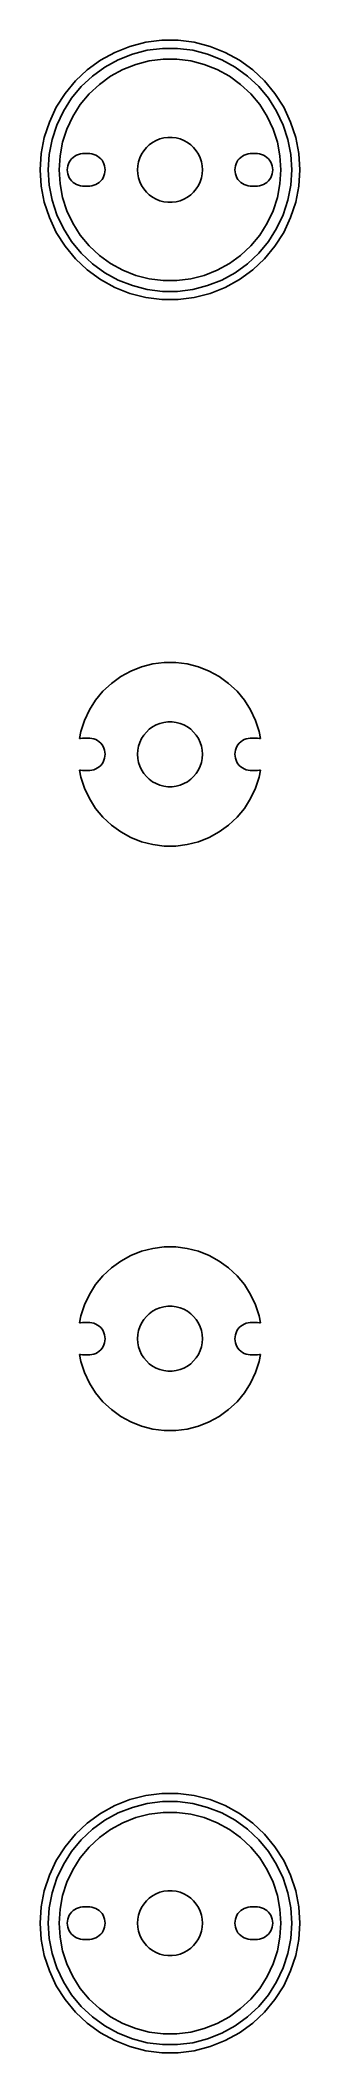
# Model space of a CAD drawing. Header units: metres. Extents: x -12 to 12, y -12 to 174.
import ezdxf

# ---------------------------------------------------------------- set-up
doc = ezdxf.new("R2010")
doc.units = ezdxf.units.M

msp = doc.modelspace()

# ---------------------------------------------------------------- linework, layer by layer
for p, q in [((-3.70819, 173.413), (-5.10934, 172.858)), ((-2.24857, 173.787), (-3.70819, 173.413)), ((-3.47644, 172.699), (-2.10803, 173.051)), ((-0.753479, 173.976), (-2.24857, 173.787)), ((-2.10803, 173.051), (-0.70639, 173.228)), ((0.753479, 173.976), (-0.753479, 173.976)), ((-0.70639, 173.228), (0.70639, 173.228)), ((0.70639, 173.228), (2.10803, 173.051)), ((2.24857, 173.787), (0.753479, 173.976)), ((2.10803, 173.051), (3.47644, 172.699)), ((3.70819, 173.413), (2.24857, 173.787)), ((5.10934, 172.858), (3.70819, 173.413)), ((-7.64908, 171.246), (-8.74762, 170.215)), ((-6.42992, 172.132), (-7.64908, 171.246)), ((-7.17101, 170.668), (-6.02805, 171.499)), ((-5.10934, 172.858), (-6.42992, 172.132)), ((-6.02805, 171.499), (-4.79001, 172.179)), ((-4.36423, 171.274), (-5.49222, 170.654)), ((-4.79001, 172.179), (-3.47644, 172.699)), ((-3.16742, 171.748), (-4.36423, 171.274)), ((-1.92065, 172.068), (-3.16742, 171.748)), ((-0.6436, 172.23), (-1.92065, 172.068)), ((0.6436, 172.23), (-0.6436, 172.23)), ((1.92065, 172.068), (0.6436, 172.23)), ((3.16742, 171.748), (1.92065, 172.068)), ((4.36423, 171.274), (3.16742, 171.748)), ((3.47644, 172.699), (4.79001, 172.179)), ((5.49222, 170.654), (4.36423, 171.274)), ((4.79001, 172.179), (6.02805, 171.499)), ((6.42992, 172.132), (5.10934, 172.858)), ((6.02805, 171.499), (7.17101, 170.668)), ((7.64908, 171.246), (6.42992, 172.132)), ((8.74762, 170.215), (7.64908, 171.246)), ((-8.74762, 170.215), (-9.70819, 169.053)), ((-9.10144, 168.613), (-8.20088, 169.701)), ((-8.20088, 169.701), (-7.17101, 170.668)), ((-6.53358, 169.898), (-7.47192, 169.017)), ((-5.49222, 170.654), (-6.53358, 169.898)), ((6.53358, 169.898), (5.49222, 170.654)), ((7.47192, 169.017), (6.53358, 169.898)), ((7.17101, 170.668), (8.20088, 169.701)), ((8.20088, 169.701), (9.10144, 168.613)), ((9.70819, 169.053), (8.74762, 170.215)), ((-10.5157, 167.781), (-11.1573, 166.417)), ((-9.70819, 169.053), (-10.5157, 167.781)), ((-10.46, 166.141), (-9.85844, 167.42)), ((-9.85844, 167.42), (-9.10144, 168.613)), ((-8.29242, 168.025), (-8.98213, 166.938)), ((-7.47192, 169.017), (-8.29242, 168.025)), ((8.29242, 168.025), (7.47192, 169.017)), ((8.98213, 166.938), (8.29242, 168.025)), ((9.10144, 168.613), (9.85844, 167.42)), ((10.5157, 167.781), (9.70819, 169.053)), ((9.85844, 167.42), (10.46, 166.141)), ((11.1573, 166.417), (10.5157, 167.781)), ((-11.1573, 166.417), (-11.623, 164.984)), ((-10.8965, 164.798), (-10.46, 166.141)), ((-9.5302, 165.773), (-9.92796, 164.549)), ((-8.98213, 166.938), (-9.5302, 165.773)), ((9.5302, 165.773), (8.98213, 166.938)), ((9.92796, 164.549), (9.5302, 165.773)), ((10.46, 166.141), (10.8965, 164.798)), ((11.623, 164.984), (11.1573, 166.417)), ((-11.623, 164.984), (-11.9054, 163.504)), ((-11.1613, 163.41), (-10.8965, 164.798)), ((-9.92796, 164.549), (-10.1692, 163.285)), ((-2.62891, 163.445), (-2.42705, 163.763)), ((-2.42705, 163.763), (-2.1869, 164.054)), ((-2.1869, 164.054), (-1.91226, 164.312)), ((-1.91226, 164.312), (-1.60747, 164.533)), ((-1.60747, 164.533), (-1.27733, 164.714)), ((-1.27733, 164.714), (-0.927048, 164.853)), ((-0.927048, 164.853), (-0.562134, 164.947)), ((-0.562134, 164.947), (-0.18837, 164.994)), ((-0.18837, 164.994), (0.18837, 164.994)), ((0.18837, 164.994), (0.562134, 164.947)), ((0.562134, 164.947), (0.927048, 164.853)), ((0.927048, 164.853), (1.27733, 164.714)), ((1.27733, 164.714), (1.60747, 164.533)), ((1.60747, 164.533), (1.91226, 164.312)), ((1.91226, 164.312), (2.1869, 164.054)), ((2.1869, 164.054), (2.42705, 163.763)), ((2.42705, 163.763), (2.62891, 163.445)), ((10.1692, 163.285), (9.92796, 164.549)), ((10.8965, 164.798), (11.1613, 163.41)), ((11.9054, 163.504), (11.623, 164.984)), ((-11.9054, 163.504), (-12, 162)), ((-12, 162), (-11.9054, 160.496)), ((-11.25, 162), (-11.1613, 163.41)), ((-11.1613, 160.59), (-11.25, 162)), ((-10.1692, 163.285), (-10.25, 162)), ((-10.25, 162), (-10.1692, 160.715)), ((-9.5, 162), (-9.48816, 162.188)), ((-9.48816, 161.812), (-9.5, 162)), ((-9.48816, 162.188), (-9.45287, 162.373)), ((-9.45287, 161.627), (-9.48816, 161.812)), ((-9.45287, 162.373), (-9.39465, 162.552)), ((-9.39465, 162.552), (-9.31445, 162.723)), ((-9.31445, 162.723), (-9.21352, 162.882)), ((-9.21352, 162.882), (-9.09344, 163.027)), ((-9.09344, 163.027), (-8.95613, 163.156)), ((-8.95613, 163.156), (-8.80373, 163.266)), ((-8.80373, 163.266), (-8.63866, 163.357)), ((-8.63866, 163.357), (-8.46352, 163.427)), ((-8.46352, 163.427), (-8.28107, 163.473)), ((-8.28107, 163.473), (-8.09418, 163.497)), ((-8.09418, 163.497), (-7.40581, 163.497)), ((-7.40581, 163.497), (-7.21892, 163.473)), ((-7.21892, 163.473), (-7.03647, 163.427)), ((-7.03647, 163.427), (-6.86133, 163.357)), ((-6.86133, 163.357), (-6.69626, 163.266)), ((-6.69626, 163.266), (-6.54385, 163.156)), ((-6.54385, 163.156), (-6.40654, 163.027)), ((-6.40654, 163.027), (-6.28647, 162.882)), ((-6.28647, 162.882), (-6.18553, 162.723)), ((-6.18553, 162.723), (-6.10533, 162.552)), ((-6.10533, 162.552), (-6.04712, 162.373)), ((-6.04712, 162.373), (-6.01183, 162.188)), ((-6.01183, 161.812), (-6.04712, 161.627)), ((-6.01183, 162.188), (-6, 162)), ((-6, 162), (-6.01183, 161.812)), ((-3, 162), (-2.97633, 162.376)), ((-2.97633, 161.624), (-3, 162)), ((-2.97633, 162.376), (-2.90575, 162.746)), ((-2.90575, 162.746), (-2.78932, 163.104)), ((-2.78932, 163.104), (-2.62891, 163.445)), ((2.62891, 163.445), (2.78932, 163.104)), ((2.78932, 163.104), (2.90575, 162.746)), ((2.90575, 162.746), (2.97633, 162.376)), ((2.97633, 162.376), (3, 162)), ((3, 162), (2.97633, 161.624)), ((6, 162), (6.01183, 162.188)), ((6.01183, 161.812), (6, 162)), ((6.01183, 162.188), (6.04712, 162.373)), ((6.04712, 161.627), (6.01183, 161.812)), ((6.04712, 162.373), (6.10533, 162.552)), ((6.10533, 162.552), (6.18553, 162.723)), ((6.18553, 162.723), (6.28647, 162.882)), ((6.28647, 162.882), (6.40654, 163.027)), ((6.40654, 163.027), (6.54385, 163.156)), ((6.54385, 163.156), (6.69626, 163.266)), ((6.69626, 163.266), (6.86133, 163.357)), ((6.86133, 163.357), (7.03647, 163.427)), ((7.03647, 163.427), (7.21892, 163.473)), ((7.21892, 163.473), (7.40581, 163.497)), ((7.40581, 163.497), (8.09418, 163.497)), ((8.09418, 163.497), (8.28107, 163.473)), ((8.28107, 163.473), (8.46352, 163.427)), ((8.46352, 163.427), (8.63866, 163.357)), ((8.63866, 163.357), (8.80373, 163.266)), ((8.80373, 163.266), (8.95613, 163.156)), ((8.95613, 163.156), (9.09344, 163.027)), ((9.09344, 163.027), (9.21352, 162.882)), ((9.21352, 162.882), (9.31445, 162.723)), ((9.31445, 162.723), (9.39465, 162.552)), ((9.39465, 162.552), (9.45287, 162.373)), ((9.45287, 162.373), (9.48816, 162.188)), ((9.48816, 161.812), (9.45287, 161.627)), ((9.48816, 162.188), (9.5, 162)), ((9.5, 162), (9.48816, 161.812)), ((10.25, 162), (10.1692, 163.285)), ((10.1692, 160.715), (10.25, 162)), ((11.1613, 163.41), (11.25, 162)), ((11.25, 162), (11.1613, 160.59)), ((12, 162), (11.9054, 163.504)), ((11.9054, 160.496), (12, 162)), ((-11.9054, 160.496), (-11.623, 159.016)), ((-10.8965, 159.202), (-11.1613, 160.59)), ((-10.1692, 160.715), (-9.92796, 159.451)), ((-9.39465, 161.448), (-9.45287, 161.627)), ((-9.31445, 161.277), (-9.39465, 161.448)), ((-9.21352, 161.118), (-9.31445, 161.277)), ((-9.09344, 160.973), (-9.21352, 161.118)), ((-8.95613, 160.844), (-9.09344, 160.973)), ((-8.80373, 160.734), (-8.95613, 160.844)), ((-8.63866, 160.643), (-8.80373, 160.734)), ((-8.46352, 160.573), (-8.63866, 160.643)), ((-8.28107, 160.527), (-8.46352, 160.573)), ((-8.09418, 160.503), (-8.28107, 160.527)), ((-7.40581, 160.503), (-8.09418, 160.503)), ((-7.21892, 160.527), (-7.40581, 160.503)), ((-7.03647, 160.573), (-7.21892, 160.527)), ((-6.86133, 160.643), (-7.03647, 160.573)), ((-6.69626, 160.734), (-6.86133, 160.643)), ((-6.54385, 160.844), (-6.69626, 160.734)), ((-6.40654, 160.973), (-6.54385, 160.844)), ((-6.28647, 161.118), (-6.40654, 160.973)), ((-6.18553, 161.277), (-6.28647, 161.118)), ((-6.10533, 161.448), (-6.18553, 161.277)), ((-6.04712, 161.627), (-6.10533, 161.448)), ((-2.90575, 161.254), (-2.97633, 161.624)), ((-2.78932, 160.896), (-2.90575, 161.254)), ((-2.62891, 160.555), (-2.78932, 160.896)), ((-2.42705, 160.237), (-2.62891, 160.555)), ((-2.1869, 159.946), (-2.42705, 160.237)), ((-1.91226, 159.688), (-2.1869, 159.946)), ((2.1869, 159.946), (1.91226, 159.688)), ((2.42705, 160.237), (2.1869, 159.946)), ((2.62891, 160.555), (2.42705, 160.237)), ((2.78932, 160.896), (2.62891, 160.555)), ((2.90575, 161.254), (2.78932, 160.896)), ((2.97633, 161.624), (2.90575, 161.254)), ((6.10533, 161.448), (6.04712, 161.627)), ((6.18553, 161.277), (6.10533, 161.448)), ((6.28647, 161.118), (6.18553, 161.277)), ((6.40654, 160.973), (6.28647, 161.118)), ((6.54385, 160.844), (6.40654, 160.973)), ((6.69626, 160.734), (6.54385, 160.844)), ((6.86133, 160.643), (6.69626, 160.734)), ((7.03647, 160.573), (6.86133, 160.643)), ((7.21892, 160.527), (7.03647, 160.573)), ((7.40581, 160.503), (7.21892, 160.527)), ((8.09418, 160.503), (7.40581, 160.503)), ((8.28107, 160.527), (8.09418, 160.503)), ((8.46352, 160.573), (8.28107, 160.527)), ((8.63866, 160.643), (8.46352, 160.573)), ((8.80373, 160.734), (8.63866, 160.643)), ((8.95613, 160.844), (8.80373, 160.734)), ((9.09344, 160.973), (8.95613, 160.844)), ((9.21352, 161.118), (9.09344, 160.973)), ((9.31445, 161.277), (9.21352, 161.118)), ((9.39465, 161.448), (9.31445, 161.277)), ((9.45287, 161.627), (9.39465, 161.448)), ((9.92796, 159.451), (10.1692, 160.715)), ((11.1613, 160.59), (10.8965, 159.202)), ((11.623, 159.016), (11.9054, 160.496)), ((-11.623, 159.016), (-11.1573, 157.583)), ((-10.46, 157.859), (-10.8965, 159.202)), ((-9.92796, 159.451), (-9.5302, 158.227)), ((-9.5302, 158.227), (-8.98213, 157.062)), ((-1.60747, 159.467), (-1.91226, 159.688)), ((-1.27733, 159.286), (-1.60747, 159.467)), ((-0.927048, 159.147), (-1.27733, 159.286)), ((-0.562134, 159.053), (-0.927048, 159.147)), ((-0.18837, 159.006), (-0.562134, 159.053)), ((0.18837, 159.006), (-0.18837, 159.006)), ((0.562134, 159.053), (0.18837, 159.006)), ((0.927048, 159.147), (0.562134, 159.053)), ((1.27733, 159.286), (0.927048, 159.147)), ((1.60747, 159.467), (1.27733, 159.286)), ((1.91226, 159.688), (1.60747, 159.467)), ((8.98213, 157.062), (9.5302, 158.227)), ((9.5302, 158.227), (9.92796, 159.451)), ((10.8965, 159.202), (10.46, 157.859)), ((11.1573, 157.583), (11.623, 159.016)), ((-11.1573, 157.583), (-10.5157, 156.219)), ((-10.5157, 156.219), (-9.70819, 154.947)), ((-9.85844, 156.58), (-10.46, 157.859)), ((-9.10144, 155.387), (-9.85844, 156.58)), ((-8.98213, 157.062), (-8.29242, 155.975)), ((8.29242, 155.975), (8.98213, 157.062)), ((9.85844, 156.58), (9.10144, 155.387)), ((9.70819, 154.947), (10.5157, 156.219)), ((10.46, 157.859), (9.85844, 156.58)), ((10.5157, 156.219), (11.1573, 157.583)), ((-9.70819, 154.947), (-8.74762, 153.785)), ((-8.20088, 154.299), (-9.10144, 155.387)), ((-8.29242, 155.975), (-7.47192, 154.983)), ((-7.47192, 154.983), (-6.53358, 154.102)), ((6.53358, 154.102), (7.47192, 154.983)), ((7.47192, 154.983), (8.29242, 155.975)), ((9.10144, 155.387), (8.20088, 154.299)), ((8.74762, 153.785), (9.70819, 154.947)), ((-8.74762, 153.785), (-7.64908, 152.754)), ((-7.17101, 153.332), (-8.20088, 154.299)), ((-7.64908, 152.754), (-6.42992, 151.868)), ((-6.02805, 152.501), (-7.17101, 153.332)), ((-6.53358, 154.102), (-5.49222, 153.346)), ((-4.79001, 151.821), (-6.02805, 152.501)), ((-5.49222, 153.346), (-4.36423, 152.726)), ((-4.36423, 152.726), (-3.16742, 152.252)), ((3.16742, 152.252), (4.36423, 152.726)), ((4.36423, 152.726), (5.49222, 153.346)), ((6.02805, 152.501), (4.79001, 151.821)), ((5.49222, 153.346), (6.53358, 154.102)), ((7.17101, 153.332), (6.02805, 152.501)), ((6.42992, 151.868), (7.64908, 152.754)), ((8.20088, 154.299), (7.17101, 153.332)), ((7.64908, 152.754), (8.74762, 153.785)), ((-6.42992, 151.868), (-5.10934, 151.142)), ((-5.10934, 151.142), (-3.70819, 150.587)), ((-3.47644, 151.301), (-4.79001, 151.821)), ((-2.10803, 150.949), (-3.47644, 151.301)), ((-3.16742, 152.252), (-1.92065, 151.932)), ((-0.70639, 150.772), (-2.10803, 150.949)), ((-1.92065, 151.932), (-0.6436, 151.77)), ((0.70639, 150.772), (-0.70639, 150.772)), ((-0.6436, 151.77), (0.6436, 151.77)), ((0.6436, 151.77), (1.92065, 151.932)), ((2.10803, 150.949), (0.70639, 150.772)), ((1.92065, 151.932), (3.16742, 152.252)), ((3.47644, 151.301), (2.10803, 150.949)), ((4.79001, 151.821), (3.47644, 151.301)), ((3.70819, 150.587), (5.10934, 151.142)), ((5.10934, 151.142), (6.42992, 151.868)), ((-3.70819, 150.587), (-2.24857, 150.213)), ((-2.24857, 150.213), (-0.753479, 150.024)), ((-0.753479, 150.024), (0.753479, 150.024)), ((0.753479, 150.024), (2.24857, 150.213)), ((2.24857, 150.213), (3.70819, 150.587)), ((-3.61911, 115.691), (-4.55452, 115.177)), ((-2.62663, 116.084), (-3.61911, 115.691)), ((-1.59273, 116.349), (-2.62663, 116.084)), ((-0.533707, 116.483), (-1.59273, 116.349)), ((0.533707, 116.483), (-0.533707, 116.483)), ((1.59273, 116.349), (0.533707, 116.483)), ((2.62663, 116.084), (1.59273, 116.349)), ((3.61911, 115.691), (2.62663, 116.084)), ((4.55452, 115.177), (3.61911, 115.691)), ((-6.19623, 113.819), (-6.87663, 112.996)), ((-5.41809, 114.549), (-6.19623, 113.819)), ((-4.55452, 115.177), (-5.41809, 114.549)), ((5.41809, 114.549), (4.55452, 115.177)), ((6.19623, 113.819), (5.41809, 114.549)), ((6.87663, 112.996), (6.19623, 113.819)), ((-7.44859, 112.095), (-7.90309, 111.129)), ((-6.87663, 112.996), (-7.44859, 112.095)), ((7.44859, 112.095), (6.87663, 112.996)), ((7.90309, 111.129), (7.44859, 112.095)), ((-8.23296, 110.114), (-8.35893, 109.453)), ((-7.90309, 111.129), (-8.23296, 110.114)), ((-2.62891, 109.445), (-2.42705, 109.763)), ((-2.42705, 109.763), (-2.1869, 110.054)), ((-2.1869, 110.054), (-1.91226, 110.312)), ((-1.91226, 110.312), (-1.60747, 110.533)), ((-1.60747, 110.533), (-1.27733, 110.714)), ((-1.27733, 110.714), (-0.927048, 110.853)), ((-0.927048, 110.853), (-0.562134, 110.947)), ((-0.562134, 110.947), (-0.18837, 110.994)), ((-0.18837, 110.994), (0.18837, 110.994)), ((0.18837, 110.994), (0.562134, 110.947)), ((0.562134, 110.947), (0.927048, 110.853)), ((0.927048, 110.853), (1.27733, 110.714)), ((1.27733, 110.714), (1.60747, 110.533)), ((1.60747, 110.533), (1.91226, 110.312)), ((1.91226, 110.312), (2.1869, 110.054)), ((2.1869, 110.054), (2.42705, 109.763)), ((2.42705, 109.763), (2.62891, 109.445)), ((8.23296, 110.114), (7.90309, 111.129)), ((8.35893, 109.453), (8.23296, 110.114)), ((-8.35893, 109.453), (-8.28107, 109.473)), ((-8.28107, 109.473), (-8.09418, 109.497)), ((-8.09418, 109.497), (-7.40581, 109.497)), ((-7.40581, 109.497), (-7.21892, 109.473)), ((-7.21892, 109.473), (-7.03647, 109.427)), ((-7.03647, 109.427), (-6.86133, 109.357)), ((-6.86133, 109.357), (-6.69626, 109.266)), ((-6.69626, 109.266), (-6.54385, 109.156)), ((-6.54385, 109.156), (-6.40654, 109.027)), ((-6.40654, 109.027), (-6.28647, 108.882)), ((-6.28647, 108.882), (-6.18553, 108.723)), ((-6.18553, 108.723), (-6.10533, 108.552)), ((-6.10533, 108.552), (-6.04712, 108.373)), ((-6.04712, 108.373), (-6.01183, 108.188)), ((-6.01183, 108.188), (-6, 108)), ((-6, 108), (-6.01183, 107.812)), ((-3, 108), (-2.97633, 108.376)), ((-2.97633, 107.624), (-3, 108)), ((-2.97633, 108.376), (-2.90575, 108.746)), ((-2.90575, 108.746), (-2.78932, 109.104)), ((-2.78932, 109.104), (-2.62891, 109.445)), ((2.62891, 109.445), (2.78932, 109.104)), ((2.78932, 109.104), (2.90575, 108.746)), ((2.90575, 108.746), (2.97633, 108.376)), ((2.97633, 108.376), (3, 108)), ((3, 108), (2.97633, 107.624)), ((6, 108), (6.01183, 108.188)), ((6.01183, 107.812), (6, 108)), ((6.01183, 108.188), (6.04712, 108.373)), ((6.04712, 108.373), (6.10533, 108.552)), ((6.10533, 108.552), (6.18553, 108.723)), ((6.18553, 108.723), (6.28647, 108.882)), ((6.28647, 108.882), (6.40654, 109.027)), ((6.40654, 109.027), (6.54385, 109.156)), ((6.54385, 109.156), (6.69626, 109.266)), ((6.69626, 109.266), (6.86133, 109.357)), ((6.86133, 109.357), (7.03647, 109.427)), ((7.03647, 109.427), (7.21892, 109.473)), ((7.21892, 109.473), (7.40581, 109.497)), ((7.40581, 109.497), (8.09418, 109.497)), ((8.09418, 109.497), (8.28107, 109.473)), ((8.28107, 109.473), (8.35893, 109.453)), ((-8.28107, 106.527), (-8.35893, 106.547)), ((-8.35893, 106.547), (-8.23296, 105.886)), ((-8.09418, 106.503), (-8.28107, 106.527)), ((-7.40581, 106.503), (-8.09418, 106.503)), ((-7.21892, 106.527), (-7.40581, 106.503)), ((-7.03647, 106.573), (-7.21892, 106.527)), ((-6.86133, 106.643), (-7.03647, 106.573)), ((-6.69626, 106.734), (-6.86133, 106.643)), ((-6.54385, 106.844), (-6.69626, 106.734)), ((-6.40654, 106.973), (-6.54385, 106.844)), ((-6.28647, 107.118), (-6.40654, 106.973)), ((-6.18553, 107.277), (-6.28647, 107.118)), ((-6.10533, 107.448), (-6.18553, 107.277)), ((-6.04712, 107.627), (-6.10533, 107.448)), ((-6.01183, 107.812), (-6.04712, 107.627)), ((-2.90575, 107.254), (-2.97633, 107.624)), ((-2.78932, 106.896), (-2.90575, 107.254)), ((-2.62891, 106.555), (-2.78932, 106.896)), ((-2.42705, 106.237), (-2.62891, 106.555)), ((-2.1869, 105.946), (-2.42705, 106.237)), ((2.42705, 106.237), (2.1869, 105.946)), ((2.62891, 106.555), (2.42705, 106.237)), ((2.78932, 106.896), (2.62891, 106.555)), ((2.90575, 107.254), (2.78932, 106.896)), ((2.97633, 107.624), (2.90575, 107.254)), ((6.04712, 107.627), (6.01183, 107.812)), ((6.10533, 107.448), (6.04712, 107.627)), ((6.18553, 107.277), (6.10533, 107.448)), ((6.28647, 107.118), (6.18553, 107.277)), ((6.40654, 106.973), (6.28647, 107.118)), ((6.54385, 106.844), (6.40654, 106.973)), ((6.69626, 106.734), (6.54385, 106.844)), ((6.86133, 106.643), (6.69626, 106.734)), ((7.03647, 106.573), (6.86133, 106.643)), ((7.21892, 106.527), (7.03647, 106.573)), ((7.40581, 106.503), (7.21892, 106.527)), ((8.09418, 106.503), (7.40581, 106.503)), ((8.28107, 106.527), (8.09418, 106.503)), ((8.23296, 105.886), (8.35893, 106.547)), ((8.35893, 106.547), (8.28107, 106.527)), ((-8.23296, 105.886), (-7.90309, 104.871)), ((-7.90309, 104.871), (-7.44859, 103.905)), ((-1.91226, 105.688), (-2.1869, 105.946)), ((-1.60747, 105.467), (-1.91226, 105.688)), ((-1.27733, 105.286), (-1.60747, 105.467)), ((-0.927048, 105.147), (-1.27733, 105.286)), ((-0.562134, 105.053), (-0.927048, 105.147)), ((-0.18837, 105.006), (-0.562134, 105.053)), ((0.18837, 105.006), (-0.18837, 105.006)), ((0.562134, 105.053), (0.18837, 105.006)), ((0.927048, 105.147), (0.562134, 105.053)), ((1.27733, 105.286), (0.927048, 105.147)), ((1.60747, 105.467), (1.27733, 105.286)), ((1.91226, 105.688), (1.60747, 105.467)), ((2.1869, 105.946), (1.91226, 105.688)), ((7.44859, 103.905), (7.90309, 104.871)), ((7.90309, 104.871), (8.23296, 105.886)), ((-7.44859, 103.905), (-6.87663, 103.004)), ((-6.87663, 103.004), (-6.19623, 102.181)), ((6.19623, 102.181), (6.87663, 103.004)), ((6.87663, 103.004), (7.44859, 103.905)), ((-6.19623, 102.181), (-5.41809, 101.451)), ((-5.41809, 101.451), (-4.55452, 100.823)), ((-4.55452, 100.823), (-3.61911, 100.309)), ((3.61911, 100.309), (4.55452, 100.823)), ((4.55452, 100.823), (5.41809, 101.451)), ((5.41809, 101.451), (6.19623, 102.181)), ((-3.61911, 100.309), (-2.62663, 99.916)), ((-2.62663, 99.916), (-1.59273, 99.6506)), ((-1.59273, 99.6506), (-0.533707, 99.5168)), ((-0.533707, 99.5168), (0.533707, 99.5168)), ((0.533707, 99.5168), (1.59273, 99.6506)), ((1.59273, 99.6506), (2.62663, 99.916)), ((2.62663, 99.916), (3.61911, 100.309)), ((-3.61911, 61.691), (-4.55452, 61.1768)), ((-2.62663, 62.084), (-3.61911, 61.691)), ((-1.59273, 62.3494), (-2.62663, 62.084)), ((-0.533707, 62.4832), (-1.59273, 62.3494)), ((0.533707, 62.4832), (-0.533707, 62.4832)), ((1.59273, 62.3494), (0.533707, 62.4832)), ((2.62663, 62.084), (1.59273, 62.3494)), ((3.61911, 61.691), (2.62663, 62.084)), ((4.55452, 61.1768), (3.61911, 61.691)), ((-6.19623, 59.8186), (-6.87663, 58.9962)), ((-5.41809, 60.5494), (-6.19623, 59.8186)), ((-4.55452, 61.1768), (-5.41809, 60.5494)), ((5.41809, 60.5494), (4.55452, 61.1768)), ((6.19623, 59.8186), (5.41809, 60.5494)), ((6.87663, 58.9962), (6.19623, 59.8186)), ((-7.44859, 58.0949), (-7.90309, 57.129)), ((-6.87663, 58.9962), (-7.44859, 58.0949)), ((7.44859, 58.0949), (6.87663, 58.9962)), ((7.90309, 57.129), (7.44859, 58.0949)), ((-8.23296, 56.1139), (-8.35893, 55.4534)), ((-7.90309, 57.129), (-8.23296, 56.1139)), ((-2.42705, 55.7634), (-2.1869, 56.0536)), ((-2.1869, 56.0536), (-1.91226, 56.3115)), ((-1.91226, 56.3115), (-1.60747, 56.533)), ((-1.60747, 56.533), (-1.27733, 56.7145)), ((-1.27733, 56.7145), (-0.927048, 56.8532)), ((-0.927048, 56.8532), (-0.562134, 56.9469)), ((-0.562134, 56.9469), (-0.18837, 56.9941)), ((-0.18837, 56.9941), (0.18837, 56.9941)), ((0.18837, 56.9941), (0.562134, 56.9469)), ((0.562134, 56.9469), (0.927048, 56.8532)), ((0.927048, 56.8532), (1.27733, 56.7145)), ((1.27733, 56.7145), (1.60747, 56.533)), ((1.60747, 56.533), (1.91226, 56.3115)), ((1.91226, 56.3115), (2.1869, 56.0536)), ((2.1869, 56.0536), (2.42705, 55.7634)), ((8.23296, 56.1139), (7.90309, 57.129)), ((8.35893, 55.4534), (8.23296, 56.1139)), ((-8.35893, 55.4534), (-8.28107, 55.4734)), ((-8.28107, 55.4734), (-8.09418, 55.497)), ((-8.09418, 55.497), (-7.40581, 55.497)), ((-7.40581, 55.497), (-7.21892, 55.4734)), ((-7.21892, 55.4734), (-7.03647, 55.4266)), ((-7.03647, 55.4266), (-6.86133, 55.3572)), ((-6.86133, 55.3572), (-6.69626, 55.2665)), ((-6.69626, 55.2665), (-6.54385, 55.1558)), ((-6.54385, 55.1558), (-6.40654, 55.0268)), ((-6.40654, 55.0268), (-6.28647, 54.8817)), ((-6.28647, 54.8817), (-6.18553, 54.7226)), ((-6.18553, 54.7226), (-6.10533, 54.5522)), ((-6.10533, 54.5522), (-6.04712, 54.373)), ((-6.04712, 54.373), (-6.01183, 54.188)), ((-6.01183, 54.188), (-6, 54)), ((-6, 54), (-6.01183, 53.812)), ((-3, 54), (-2.97633, 54.376)), ((-2.97633, 53.624), (-3, 54)), ((-2.97633, 54.376), (-2.90575, 54.7461)), ((-2.90575, 54.7461), (-2.78932, 55.1044)), ((-2.78932, 55.1044), (-2.62891, 55.4453)), ((-2.62891, 55.4453), (-2.42705, 55.7634)), ((2.42705, 55.7634), (2.62891, 55.4453)), ((2.62891, 55.4453), (2.78932, 55.1044)), ((2.78932, 55.1044), (2.90575, 54.7461)), ((2.90575, 54.7461), (2.97633, 54.376)), ((2.97633, 54.376), (3, 54)), ((3, 54), (2.97633, 53.624)), ((6, 54), (6.01183, 54.188)), ((6.01183, 53.812), (6, 54)), ((6.01183, 54.188), (6.04712, 54.373)), ((6.04712, 54.373), (6.10533, 54.5522)), ((6.10533, 54.5522), (6.18553, 54.7226)), ((6.18553, 54.7226), (6.28647, 54.8817)), ((6.28647, 54.8817), (6.40654, 55.0268)), ((6.40654, 55.0268), (6.54385, 55.1558)), ((6.54385, 55.1558), (6.69626, 55.2665)), ((6.69626, 55.2665), (6.86133, 55.3572)), ((6.86133, 55.3572), (7.03647, 55.4266)), ((7.03647, 55.4266), (7.21892, 55.4734)), ((7.21892, 55.4734), (7.40581, 55.497)), ((7.40581, 55.497), (8.09418, 55.497)), ((8.09418, 55.497), (8.28107, 55.4734)), ((8.28107, 55.4734), (8.35893, 55.4534)), ((-8.28107, 52.5266), (-8.35893, 52.5466)), ((-8.35893, 52.5466), (-8.23296, 51.8861)), ((-8.09418, 52.503), (-8.28107, 52.5266)), ((-7.40581, 52.503), (-8.09418, 52.503)), ((-7.21892, 52.5266), (-7.40581, 52.503)), ((-7.03647, 52.5734), (-7.21892, 52.5266)), ((-6.86133, 52.6428), (-7.03647, 52.5734)), ((-6.69626, 52.7335), (-6.86133, 52.6428)), ((-6.54385, 52.8442), (-6.69626, 52.7335)), ((-6.40654, 52.9732), (-6.54385, 52.8442)), ((-6.28647, 53.1183), (-6.40654, 52.9732)), ((-6.18553, 53.2774), (-6.28647, 53.1183)), ((-6.10533, 53.4478), (-6.18553, 53.2774)), ((-6.04712, 53.627), (-6.10533, 53.4478)), ((-6.01183, 53.812), (-6.04712, 53.627)), ((-2.90575, 53.2539), (-2.97633, 53.624)), ((-2.78932, 52.8956), (-2.90575, 53.2539)), ((-2.62891, 52.5547), (-2.78932, 52.8956)), ((-2.42705, 52.2366), (-2.62891, 52.5547)), ((-2.1869, 51.9464), (-2.42705, 52.2366)), ((2.42705, 52.2366), (2.1869, 51.9464)), ((2.62891, 52.5547), (2.42705, 52.2366)), ((2.78932, 52.8956), (2.62891, 52.5547)), ((2.90575, 53.2539), (2.78932, 52.8956)), ((2.97633, 53.624), (2.90575, 53.2539)), ((6.04712, 53.627), (6.01183, 53.812)), ((6.10533, 53.4478), (6.04712, 53.627)), ((6.18553, 53.2774), (6.10533, 53.4478)), ((6.28647, 53.1183), (6.18553, 53.2774)), ((6.40654, 52.9732), (6.28647, 53.1183)), ((6.54385, 52.8442), (6.40654, 52.9732)), ((6.69626, 52.7335), (6.54385, 52.8442)), ((6.86133, 52.6428), (6.69626, 52.7335)), ((7.03647, 52.5734), (6.86133, 52.6428)), ((7.21892, 52.5266), (7.03647, 52.5734)), ((7.40581, 52.503), (7.21892, 52.5266)), ((8.09418, 52.503), (7.40581, 52.503)), ((8.28107, 52.5266), (8.09418, 52.503)), ((8.23296, 51.8861), (8.35893, 52.5466)), ((8.35893, 52.5466), (8.28107, 52.5266)), ((-8.23296, 51.8861), (-7.90309, 50.871)), ((-7.90309, 50.871), (-7.44859, 49.9051)), ((-1.91226, 51.6885), (-2.1869, 51.9464)), ((-1.60747, 51.467), (-1.91226, 51.6885)), ((-1.27733, 51.2855), (-1.60747, 51.467)), ((-0.927048, 51.1468), (-1.27733, 51.2855)), ((-0.562134, 51.0531), (-0.927048, 51.1468)), ((-0.18837, 51.0059), (-0.562134, 51.0531)), ((0.18837, 51.0059), (-0.18837, 51.0059)), ((0.562134, 51.0531), (0.18837, 51.0059)), ((0.927048, 51.1468), (0.562134, 51.0531)), ((1.27733, 51.2855), (0.927048, 51.1468)), ((1.60747, 51.467), (1.27733, 51.2855)), ((1.91226, 51.6885), (1.60747, 51.467)), ((2.1869, 51.9464), (1.91226, 51.6885)), ((7.44859, 49.9051), (7.90309, 50.871)), ((7.90309, 50.871), (8.23296, 51.8861)), ((-7.44859, 49.9051), (-6.87663, 49.0038)), ((-6.87663, 49.0038), (-6.19623, 48.1814)), ((6.19623, 48.1814), (6.87663, 49.0038)), ((6.87663, 49.0038), (7.44859, 49.9051)), ((-6.19623, 48.1814), (-5.41809, 47.4506)), ((-5.41809, 47.4506), (-4.55452, 46.8232)), ((-4.55452, 46.8232), (-3.61911, 46.309)), ((3.61911, 46.309), (4.55452, 46.8232)), ((4.55452, 46.8232), (5.41809, 47.4506)), ((5.41809, 47.4506), (6.19623, 48.1814)), ((-3.61911, 46.309), (-2.62663, 45.916)), ((-2.62663, 45.916), (-1.59273, 45.6506)), ((-1.59273, 45.6506), (-0.533707, 45.5168)), ((-0.533707, 45.5168), (0.533707, 45.5168)), ((0.533707, 45.5168), (1.59273, 45.6506)), ((1.59273, 45.6506), (2.62663, 45.916)), ((2.62663, 45.916), (3.61911, 46.309)), ((-3.70819, 11.4127), (-5.10934, 10.8579)), ((-2.24857, 11.7874), (-3.70819, 11.4127)), ((-0.753479, 11.9763), (-2.24857, 11.7874)), ((-2.10803, 11.0507), (-0.70639, 11.2278)), ((0.753479, 11.9763), (-0.753479, 11.9763)), ((-0.70639, 11.2278), (0.70639, 11.2278)), ((0.70639, 11.2278), (2.10803, 11.0507)), ((2.24857, 11.7874), (0.753479, 11.9763)), ((3.70819, 11.4127), (2.24857, 11.7874)), ((5.10934, 10.8579), (3.70819, 11.4127)), ((-6.42992, 10.1319), (-7.64908, 9.24615)), ((-7.17101, 8.66827), (-6.02805, 9.49869)), ((-5.10934, 10.8579), (-6.42992, 10.1319)), ((-6.02805, 9.49869), (-4.79001, 10.1793)), ((-4.79001, 10.1793), (-3.47644, 10.6994)), ((-3.16742, 9.74832), (-4.36423, 9.27448)), ((-3.47644, 10.6994), (-2.10803, 11.0507)), ((-1.92065, 10.0684), (-3.16742, 9.74832)), ((-0.6436, 10.2298), (-1.92065, 10.0684)), ((0.6436, 10.2298), (-0.6436, 10.2298)), ((1.92065, 10.0684), (0.6436, 10.2298)), ((3.16742, 9.74832), (1.92065, 10.0684)), ((2.10803, 11.0507), (3.47644, 10.6994)), ((4.36423, 9.27448), (3.16742, 9.74832)), ((3.47644, 10.6994), (4.79001, 10.1793)), ((4.79001, 10.1793), (6.02805, 9.49869)), ((6.42992, 10.1319), (5.10934, 10.8579)), ((6.02805, 9.49869), (7.17101, 8.66827)), ((7.64908, 9.24615), (6.42992, 10.1319)), ((-8.74762, 8.21455), (-9.70819, 7.05342)), ((-9.10144, 6.61258), (-8.20088, 7.70114)), ((-7.64908, 9.24615), (-8.74762, 8.21455)), ((-8.20088, 7.70114), (-7.17101, 8.66827)), ((-6.53358, 7.89775), (-7.47192, 7.0166)), ((-5.49222, 8.65436), (-6.53358, 7.89775)), ((-4.36423, 9.27448), (-5.49222, 8.65436)), ((5.49222, 8.65436), (4.36423, 9.27448)), ((6.53358, 7.89775), (5.49222, 8.65436)), ((7.47192, 7.0166), (6.53358, 7.89775)), ((7.17101, 8.66827), (8.20088, 7.70114)), ((8.74762, 8.21455), (7.64908, 9.24615)), ((8.20088, 7.70114), (9.10144, 6.61258)), ((9.70819, 7.05342), (8.74762, 8.21455)), ((-10.5157, 5.78104), (-11.1573, 4.41748)), ((-9.70819, 7.05342), (-10.5157, 5.78104)), ((-9.85844, 5.41972), (-9.10144, 6.61258)), ((-8.29242, 6.0248), (-8.98213, 4.93797)), ((-7.47192, 7.0166), (-8.29242, 6.0248)), ((8.29242, 6.0248), (7.47192, 7.0166)), ((8.98213, 4.93797), (8.29242, 6.0248)), ((9.10144, 6.61258), (9.85844, 5.41972)), ((10.5157, 5.78104), (9.70819, 7.05342)), ((11.1573, 4.41748), (10.5157, 5.78104)), ((-11.1573, 4.41748), (-11.623, 2.98427)), ((-10.8965, 2.79776), (-10.46, 4.14139)), ((-10.46, 4.14139), (-9.85844, 5.41972)), ((-9.5302, 3.77327), (-9.92796, 2.54906)), ((-8.98213, 4.93797), (-9.5302, 3.77327)), ((9.5302, 3.77327), (8.98213, 4.93797)), ((9.92796, 2.54906), (9.5302, 3.77327)), ((9.85844, 5.41972), (10.46, 4.14139)), ((10.46, 4.14139), (10.8965, 2.79776)), ((11.623, 2.98427), (11.1573, 4.41748)), ((-11.623, 2.98427), (-11.9054, 1.504)), ((-11.1613, 1.40999), (-10.8965, 2.79776)), ((-9.92796, 2.54906), (-10.1692, 1.28465)), ((-2.42705, 1.76335), (-2.1869, 2.05363)), ((-2.1869, 2.05363), (-1.91226, 2.31154)), ((-1.91226, 2.31154), (-1.60747, 2.53297)), ((-1.60747, 2.53297), (-1.27733, 2.71448)), ((-1.27733, 2.71448), (-0.927048, 2.85316)), ((-0.927048, 2.85316), (-0.562134, 2.94685)), ((-0.562134, 2.94685), (-0.18837, 2.99408)), ((-0.18837, 2.99408), (0.18837, 2.99408)), ((0.18837, 2.99408), (0.562134, 2.94685)), ((0.562134, 2.94685), (0.927048, 2.85316)), ((0.927048, 2.85316), (1.27733, 2.71448)), ((1.27733, 2.71448), (1.60747, 2.53297)), ((1.60747, 2.53297), (1.91226, 2.31154)), ((1.91226, 2.31154), (2.1869, 2.05363)), ((2.1869, 2.05363), (2.42705, 1.76335)), ((10.1692, 1.28465), (9.92796, 2.54906)), ((10.8965, 2.79776), (11.1613, 1.40999)), ((11.9054, 1.504), (11.623, 2.98427)), ((-11.9054, 1.504), (-12, 0)), ((-12, 0), (-11.9054, -1.504)), ((-11.25, 0), (-11.1613, 1.40999)), ((-11.1613, -1.40999), (-11.25, 0)), ((-10.1692, 1.28465), (-10.25, 0)), ((-10.25, 0), (-10.1692, -1.28465)), ((-9.5, 0), (-9.48816, 0.187988)), ((-9.48816, -0.187988), (-9.5, 0)), ((-9.48816, 0.187988), (-9.45287, 0.373032)), ((-9.45287, 0.373032), (-9.39465, 0.552185)), ((-9.39465, 0.552185), (-9.31445, 0.722626)), ((-9.31445, 0.722626), (-9.21352, 0.881668)), ((-9.21352, 0.881668), (-9.09344, 1.02681)), ((-9.09344, 1.02681), (-8.95613, 1.15576)), ((-8.95613, 1.15576), (-8.80373, 1.26648)), ((-8.80373, 1.26648), (-8.63866, 1.35724)), ((-8.63866, 1.35724), (-8.46352, 1.42657)), ((-8.46352, 1.42657), (-8.28107, 1.47342)), ((-8.28107, 1.47342), (-8.09418, 1.49704)), ((-8.09418, 1.49704), (-7.40581, 1.49704)), ((-7.40581, 1.49704), (-7.21892, 1.47342)), ((-7.21892, 1.47342), (-7.03647, 1.42657)), ((-7.03647, 1.42657), (-6.86133, 1.35724)), ((-6.86133, 1.35724), (-6.69626, 1.26648)), ((-6.69626, 1.26648), (-6.54385, 1.15576)), ((-6.54385, 1.15576), (-6.40654, 1.02681)), ((-6.40654, 1.02681), (-6.28647, 0.881668)), ((-6.28647, 0.881668), (-6.18553, 0.722626)), ((-6.18553, 0.722626), (-6.10533, 0.552185)), ((-6.10533, 0.552185), (-6.04712, 0.373032)), ((-6.04712, 0.373032), (-6.01183, 0.187988)), ((-6.01183, 0.187988), (-6, 0)), ((-6, 0), (-6.01183, -0.187988)), ((-3, 0), (-2.97633, 0.375992)), ((-2.97633, -0.375992), (-3, 0)), ((-2.97633, 0.375992), (-2.90575, 0.746063)), ((-2.90575, 0.746063), (-2.78932, 1.10437)), ((-2.78932, 1.10437), (-2.62891, 1.44525)), ((-2.62891, 1.44525), (-2.42705, 1.76335)), ((2.42705, 1.76335), (2.62891, 1.44525)), ((2.62891, 1.44525), (2.78932, 1.10437)), ((2.78932, 1.10437), (2.90575, 0.746063)), ((2.90575, 0.746063), (2.97633, 0.375992)), ((2.97633, 0.375992), (3, 0)), ((3, 0), (2.97633, -0.375992)), ((6, 0), (6.01183, 0.187988)), ((6.01183, -0.187988), (6, 0)), ((6.01183, 0.187988), (6.04712, 0.373032)), ((6.04712, 0.373032), (6.10533, 0.552185)), ((6.10533, 0.552185), (6.18553, 0.722626)), ((6.18553, 0.722626), (6.28647, 0.881668)), ((6.28647, 0.881668), (6.40654, 1.02681)), ((6.40654, 1.02681), (6.54385, 1.15576)), ((6.54385, 1.15576), (6.69626, 1.26648)), ((6.69626, 1.26648), (6.86133, 1.35724)), ((6.86133, 1.35724), (7.03647, 1.42657)), ((7.03647, 1.42657), (7.21892, 1.47342)), ((7.21892, 1.47342), (7.40581, 1.49704)), ((7.40581, 1.49704), (8.09418, 1.49704)), ((8.09418, 1.49704), (8.28107, 1.47342)), ((8.28107, 1.47342), (8.46352, 1.42657)), ((8.46352, 1.42657), (8.63866, 1.35724)), ((8.63866, 1.35724), (8.80373, 1.26648)), ((8.80373, 1.26648), (8.95613, 1.15576)), ((8.95613, 1.15576), (9.09344, 1.02681)), ((9.09344, 1.02681), (9.21352, 0.881668)), ((9.21352, 0.881668), (9.31445, 0.722626)), ((9.31445, 0.722626), (9.39465, 0.552185)), ((9.39465, 0.552185), (9.45287, 0.373032)), ((9.45287, 0.373032), (9.48816, 0.187988)), ((9.48816, 0.187988), (9.5, 0)), ((9.5, 0), (9.48816, -0.187988)), ((10.25, 0), (10.1692, 1.28465)), ((10.1692, -1.28465), (10.25, 0)), ((11.1613, 1.40999), (11.25, 0)), ((11.25, 0), (11.1613, -1.40999)), ((12, 0), (11.9054, 1.504)), ((11.9054, -1.504), (12, 0)), ((-11.9054, -1.504), (-11.623, -2.98427)), ((-10.8965, -2.79776), (-11.1613, -1.40999)), ((-10.1692, -1.28465), (-9.92796, -2.54906)), ((-9.45287, -0.373032), (-9.48816, -0.187988)), ((-9.39465, -0.552185), (-9.45287, -0.373032)), ((-9.31445, -0.722626), (-9.39465, -0.552185)), ((-9.21352, -0.881668), (-9.31445, -0.722626)), ((-9.09344, -1.02681), (-9.21352, -0.881668)), ((-8.95613, -1.15576), (-9.09344, -1.02681)), ((-8.80373, -1.26648), (-8.95613, -1.15576)), ((-8.63866, -1.35724), (-8.80373, -1.26648)), ((-8.46352, -1.42657), (-8.63866, -1.35724)), ((-8.28107, -1.47342), (-8.46352, -1.42657)), ((-8.09418, -1.49704), (-8.28107, -1.47342)), ((-7.40581, -1.49704), (-8.09418, -1.49704)), ((-7.21892, -1.47342), (-7.40581, -1.49704)), ((-7.03647, -1.42657), (-7.21892, -1.47342)), ((-6.86133, -1.35724), (-7.03647, -1.42657)), ((-6.69626, -1.26648), (-6.86133, -1.35724)), ((-6.54385, -1.15576), (-6.69626, -1.26648)), ((-6.40654, -1.02681), (-6.54385, -1.15576)), ((-6.28647, -0.881668), (-6.40654, -1.02681)), ((-6.18553, -0.722626), (-6.28647, -0.881668)), ((-6.10533, -0.552185), (-6.18553, -0.722626)), ((-6.04712, -0.373032), (-6.10533, -0.552185)), ((-6.01183, -0.187988), (-6.04712, -0.373032)), ((-2.90575, -0.746063), (-2.97633, -0.375992)), ((-2.78932, -1.10437), (-2.90575, -0.746063)), ((-2.62891, -1.44525), (-2.78932, -1.10437)), ((-2.42705, -1.76335), (-2.62891, -1.44525)), ((-2.1869, -2.05363), (-2.42705, -1.76335)), ((2.42705, -1.76335), (2.1869, -2.05363)), ((2.62891, -1.44525), (2.42705, -1.76335)), ((2.78932, -1.10437), (2.62891, -1.44525)), ((2.90575, -0.746063), (2.78932, -1.10437)), ((2.97633, -0.375992), (2.90575, -0.746063)), ((6.04712, -0.373032), (6.01183, -0.187988)), ((6.10533, -0.552185), (6.04712, -0.373032)), ((6.18553, -0.722626), (6.10533, -0.552185)), ((6.28647, -0.881668), (6.18553, -0.722626)), ((6.40654, -1.02681), (6.28647, -0.881668)), ((6.54385, -1.15576), (6.40654, -1.02681)), ((6.69626, -1.26648), (6.54385, -1.15576)), ((6.86133, -1.35724), (6.69626, -1.26648)), ((7.03647, -1.42657), (6.86133, -1.35724)), ((7.21892, -1.47342), (7.03647, -1.42657)), ((7.40581, -1.49704), (7.21892, -1.47342)), ((8.09418, -1.49704), (7.40581, -1.49704)), ((8.28107, -1.47342), (8.09418, -1.49704)), ((8.46352, -1.42657), (8.28107, -1.47342)), ((8.63866, -1.35724), (8.46352, -1.42657)), ((8.80373, -1.26648), (8.63866, -1.35724)), ((8.95613, -1.15576), (8.80373, -1.26648)), ((9.09344, -1.02681), (8.95613, -1.15576)), ((9.21352, -0.881668), (9.09344, -1.02681)), ((9.31445, -0.722626), (9.21352, -0.881668)), ((9.39465, -0.552185), (9.31445, -0.722626)), ((9.45287, -0.373032), (9.39465, -0.552185)), ((9.48816, -0.187988), (9.45287, -0.373032)), ((9.92796, -2.54906), (10.1692, -1.28465)), ((11.1613, -1.40999), (10.8965, -2.79776)), ((11.623, -2.98427), (11.9054, -1.504)), ((-11.623, -2.98427), (-11.1573, -4.41748)), ((-10.46, -4.14139), (-10.8965, -2.79776)), ((-9.92796, -2.54906), (-9.5302, -3.77327)), ((-1.91226, -2.31154), (-2.1869, -2.05363)), ((-1.60747, -2.53297), (-1.91226, -2.31154)), ((-1.27733, -2.71448), (-1.60747, -2.53297)), ((-0.927048, -2.85316), (-1.27733, -2.71448)), ((-0.562134, -2.94685), (-0.927048, -2.85316)), ((-0.18837, -2.99408), (-0.562134, -2.94685)), ((0.18837, -2.99408), (-0.18837, -2.99408)), ((0.562134, -2.94685), (0.18837, -2.99408)), ((0.927048, -2.85316), (0.562134, -2.94685)), ((1.27733, -2.71448), (0.927048, -2.85316)), ((1.60747, -2.53297), (1.27733, -2.71448)), ((1.91226, -2.31154), (1.60747, -2.53297)), ((2.1869, -2.05363), (1.91226, -2.31154)), ((9.5302, -3.77327), (9.92796, -2.54906)), ((10.8965, -2.79776), (10.46, -4.14139)), ((11.1573, -4.41748), (11.623, -2.98427)), ((-11.1573, -4.41748), (-10.5157, -5.78104)), ((-9.85844, -5.41972), (-10.46, -4.14139)), ((-9.10144, -6.61258), (-9.85844, -5.41972)), ((-9.5302, -3.77327), (-8.98213, -4.93797)), ((-8.98213, -4.93797), (-8.29242, -6.0248)), ((8.29242, -6.0248), (8.98213, -4.93797)), ((8.98213, -4.93797), (9.5302, -3.77327)), ((9.85844, -5.41972), (9.10144, -6.61258)), ((10.46, -4.14139), (9.85844, -5.41972)), ((10.5157, -5.78104), (11.1573, -4.41748)), ((-10.5157, -5.78104), (-9.70819, -7.05342)), ((-9.70819, -7.05342), (-8.74762, -8.21455)), ((-8.20088, -7.70114), (-9.10144, -6.61258)), ((-8.29242, -6.0248), (-7.47192, -7.0166)), ((-7.47192, -7.0166), (-6.53358, -7.89775)), ((6.53358, -7.89775), (7.47192, -7.0166)), ((7.47192, -7.0166), (8.29242, -6.0248)), ((9.10144, -6.61258), (8.20088, -7.70114)), ((8.74762, -8.21455), (9.70819, -7.05342)), ((9.70819, -7.05342), (10.5157, -5.78104)), ((-8.74762, -8.21455), (-7.64908, -9.24615)), ((-7.17101, -8.66827), (-8.20088, -7.70114)), ((-7.64908, -9.24615), (-6.42992, -10.1319)), ((-6.02805, -9.49869), (-7.17101, -8.66827)), ((-6.53358, -7.89775), (-5.49222, -8.65436)), ((-5.49222, -8.65436), (-4.36423, -9.27448)), ((-4.36423, -9.27448), (-3.16742, -9.74832)), ((3.16742, -9.74832), (4.36423, -9.27448)), ((4.36423, -9.27448), (5.49222, -8.65436)), ((5.49222, -8.65436), (6.53358, -7.89775)), ((7.17101, -8.66827), (6.02805, -9.49869)), ((6.42992, -10.1319), (7.64908, -9.24615)), ((8.20088, -7.70114), (7.17101, -8.66827)), ((7.64908, -9.24615), (8.74762, -8.21455)), ((-6.42992, -10.1319), (-5.10934, -10.8579)), ((-4.79001, -10.1793), (-6.02805, -9.49869)), ((-5.10934, -10.8579), (-3.70819, -11.4127)), ((-3.47644, -10.6994), (-4.79001, -10.1793)), ((-2.10803, -11.0507), (-3.47644, -10.6994)), ((-3.16742, -9.74832), (-1.92065, -10.0684)), ((-0.70639, -11.2278), (-2.10803, -11.0507)), ((-1.92065, -10.0684), (-0.6436, -10.2298)), ((-0.6436, -10.2298), (0.6436, -10.2298)), ((0.6436, -10.2298), (1.92065, -10.0684)), ((2.10803, -11.0507), (0.70639, -11.2278)), ((1.92065, -10.0684), (3.16742, -9.74832)), ((3.47644, -10.6994), (2.10803, -11.0507)), ((4.79001, -10.1793), (3.47644, -10.6994)), ((3.70819, -11.4127), (5.10934, -10.8579)), ((6.02805, -9.49869), (4.79001, -10.1793)), ((5.10934, -10.8579), (6.42992, -10.1319)), ((-3.70819, -11.4127), (-2.24857, -11.7874)), ((-2.24857, -11.7874), (-0.753479, -11.9763)), ((-0.753479, -11.9763), (0.753479, -11.9763)), ((0.70639, -11.2278), (-0.70639, -11.2278)), ((0.753479, -11.9763), (2.24857, -11.7874)), ((2.24857, -11.7874), (3.70819, -11.4127))]:
    msp.add_line(p, q)

doc.saveas('drawing.dxf')
